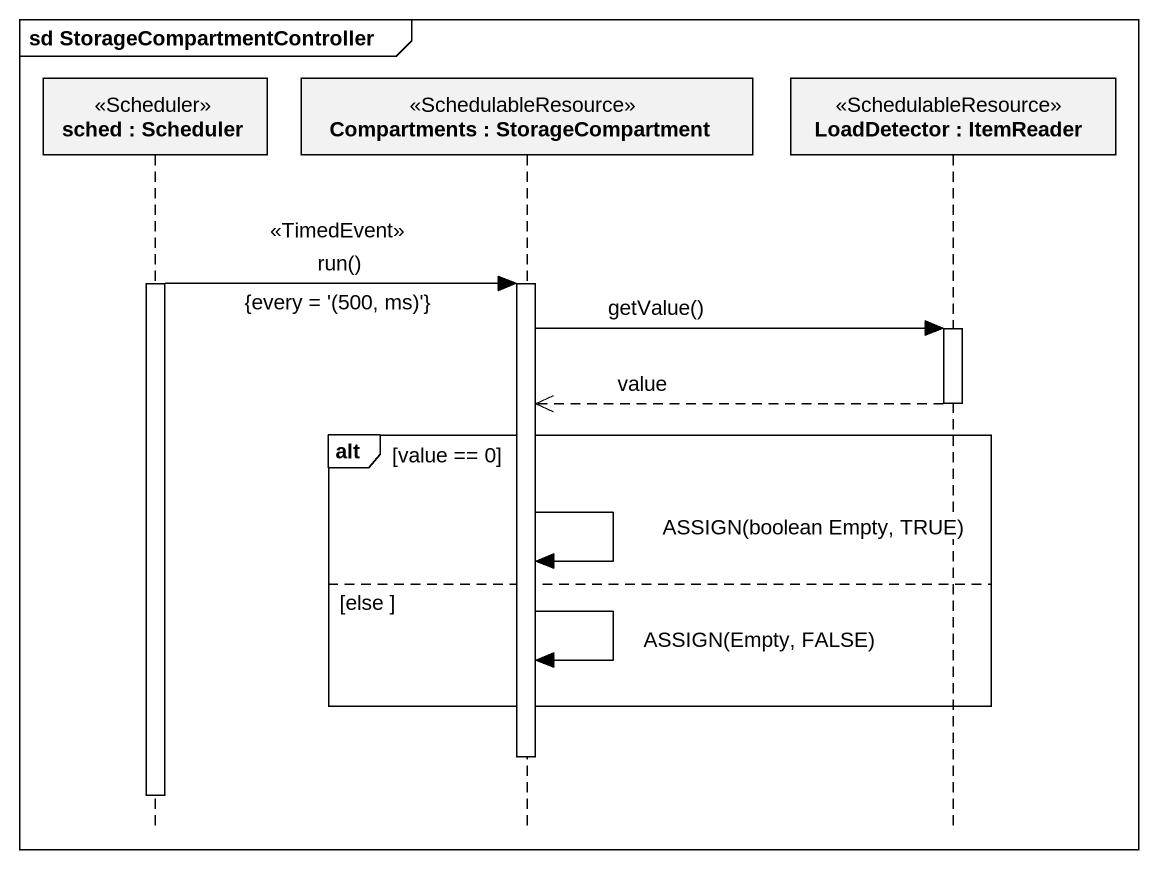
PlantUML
@startuml
mainframe sd StorageCompartmentController
hide footbox
participant "sched : Scheduler" as sched <<Scheduler>>
participant "Compartments : StorageCompartment" as Compartments <<SchedulableResource>>
participant "LoadDetector : ItemReader" as LoadDetector <<SchedulableResource>>

activate sched
sched -> Compartments : run()\n<<TimedEvent>>\n{every = '(500, ms)'}
activate Compartments
Compartments -> LoadDetector : getValue()
activate LoadDetector
LoadDetector -->> Compartments : value
deactivate LoadDetector
alt value == 0
  Compartments -> Compartments : ASSIGN(boolean Empty, TRUE)
else else
  Compartments -> Compartments : ASSIGN(Empty, FALSE)
end
deactivate Compartments
deactivate sched
@enduml
